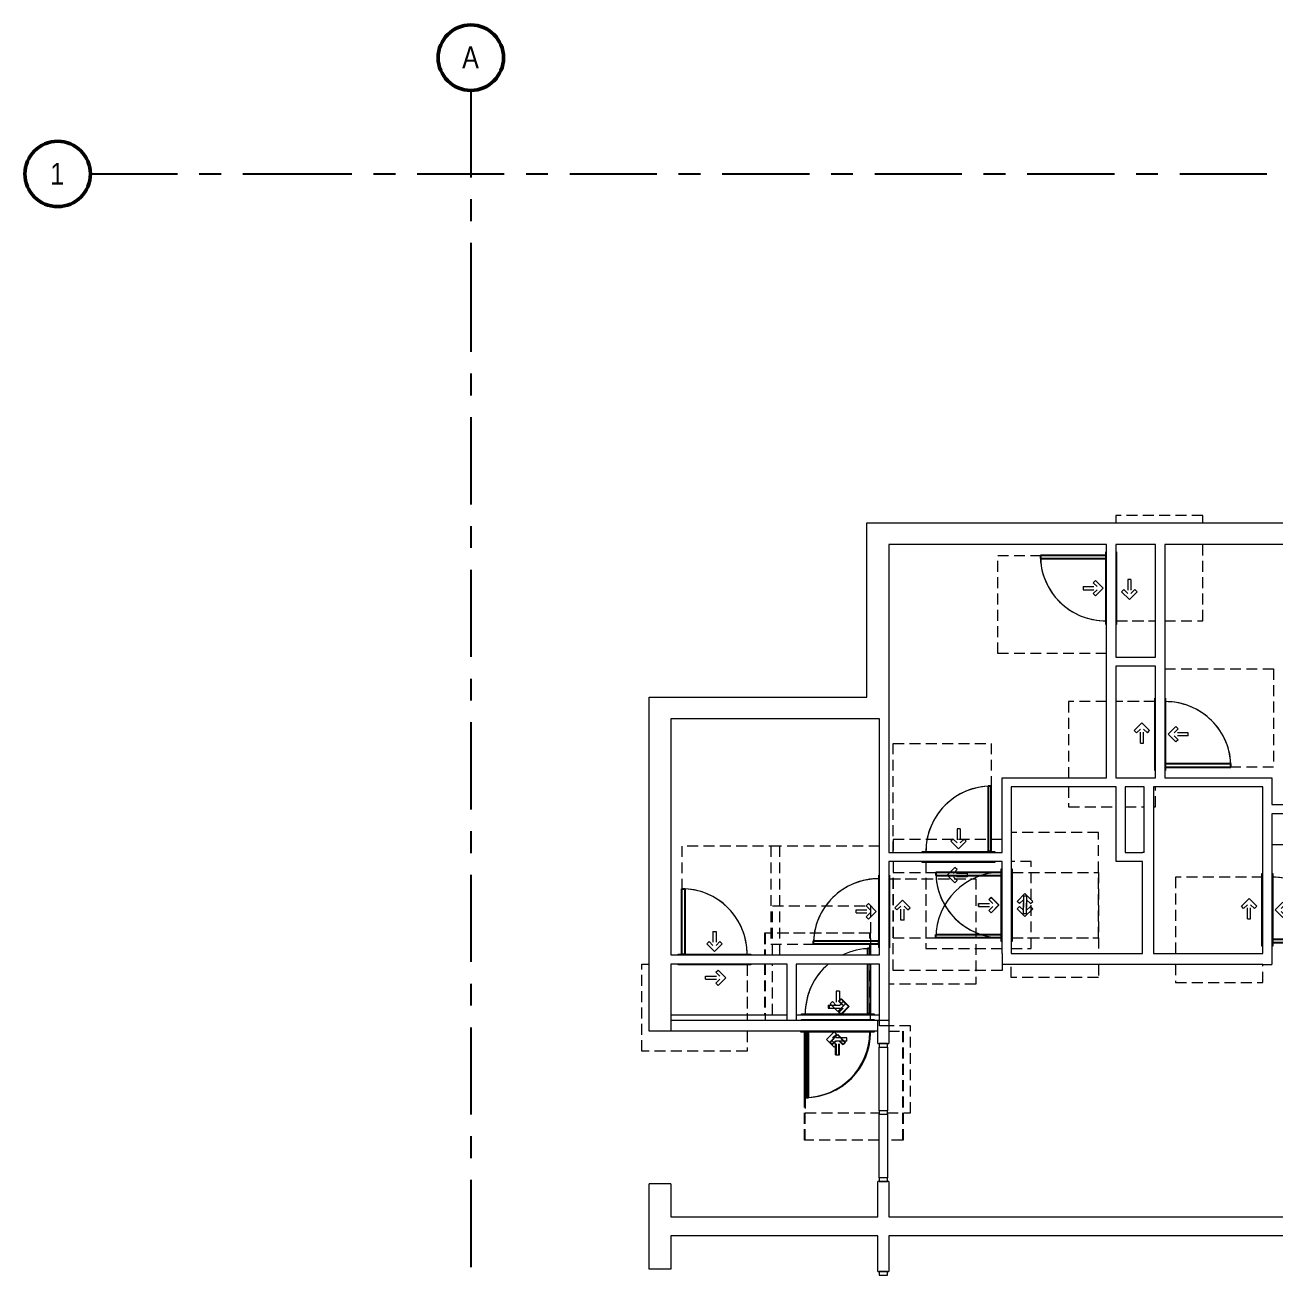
# Model space of a CAD drawing. Header units: inches. Extents: x -1419 to 104, y -84 to 1352.
# Drawn here: x -1419 to -731, y 664 to 1352 of the extents above; entities that cross this region are included whole.
import ezdxf

# ---------------------------------------------------------------- set-up
doc = ezdxf.new("R2010")
doc.units = ezdxf.units.IN
doc.header["$MEASUREMENT"] = 0
doc.linetypes.add('ADA Clearance', pattern=[9, 6, -3])
doc.linetypes.add('Grid Line', pattern=[84, 48, -12, 12, -12])
for name, color, linetype, lineweight in [('A-DOOR', 31, 'Continuous', 15), ('A-DOOR-FRAM', 31, 'Continuous', 9), ('A-GLAZ-CWMG', 51, 'Continuous', 9), ('A-WALL', 113, 'Continuous', 15), ('I-WALL', 2, 'Continuous', 15), ('S-GRID', 1, 'Continuous', 9), ('S-GRID-IDEN', 1, 'Continuous', 50)]:
    doc.layers.add(name, color=color, linetype=linetype, lineweight=lineweight)
doc.styles.add('Arial Narrow', font='ARIALN.TTF', dxfattribs={"height": 12})

# ---------------------------------------------------------------- blocks, each defined once
blk = doc.blocks.new('Door-Single_CE_ - HM Door-2_ HM Frame-V9-ROOF')
at = {"layer": 'A-DOOR', "linetype": 'ADA Clearance', "lineweight": 9}
for p, q in [((-18, 50.5), (40, 50.5)), ((-18, 39.5), (-18, 50.5)), ((40, 50.5), (40, 2.5)), ((-18, 3), (-18, 30.5)), ((-2.02, 14.28), (-6.26, 10.04)), ((-0.78, 13.04), (-2.02, 14.28)), ((-2.02, 5.79), (-6.26, 10.04)), ((-0.78, 13.04), (-2.91, 10.91)), ((4.84, 10.91), (-2.91, 10.91)), ((4.84, 9.16), (-2.91, 9.16)), ((-0.78, 7.03), (-2.91, 9.16)), ((-0.78, 7.03), (-2.02, 5.79)), ((4.84, 10.91), (4.84, 9.16)), ((40, 2.5), (36, 2.5)), ((-36, -2.5), (-36, -62.5)), ((-4.26, -8.62), (-0.02, -4.37)), ((4.22, -8.62), (-0.02, -4.37)), ((18, -62.5), (18, -3)), ((-3.02, -9.85), (-4.26, -8.62)), ((-3.02, -9.85), (-0.89, -7.72)), ((-0.89, -15.47), (-0.89, -7.72)), ((0.86, -15.47), (0.86, -7.72)), ((2.99, -9.85), (0.86, -7.72)), ((2.99, -9.85), (4.22, -8.62)), ((0.86, -15.47), (-0.89, -15.47)), ((-36, -62.5), (18, -62.5))]:
    blk.add_line(p, q, dxfattribs=at)
at = {"layer": 'A-DOOR'}
for p, q in [((16.25, -39), (16.25, -3)), ((18, -3), (18, -39)), ((18, -39), (16.25, -39))]:
    blk.add_line(p, q, dxfattribs=at)
at = {"layer": 'A-DOOR', "lineweight": 25}
for p, q in [((16.25, -39), (16.25, -3)), ((18, -3), (18, -39)), ((18, -39), (16.25, -39))]:
    blk.add_line(p, q, dxfattribs=at)
at = {"layer": 'A-DOOR', "lineweight": 9}
blk.add_arc((18, -3), 36, 180.00117, 270, dxfattribs=at)
blk.add_arc((18, -3), 36, 180.00117, 270, dxfattribs=at)
blk.add_arc((18, -3), 36, 180.00117, 270, dxfattribs=at)
blk.add_arc((18, -3), 36, 180.00117, 270, dxfattribs=at)
blk = doc.blocks.new('Door-Single_CE_ - HM Door-2_ HM Frame-V10-ROOF')
at = {"layer": 'A-DOOR', "linetype": 'ADA Clearance', "lineweight": 9}
for p, q in [((-18, 50.5), (40, 50.5)), ((-18, 3), (-18, 50.5)), ((40, 50.5), (40, 2.5)), ((-2.02, 14.28), (-6.26, 10.04)), ((-0.78, 13.04), (-2.02, 14.28)), ((-2.02, 5.79), (-6.26, 10.04)), ((-0.78, 13.04), (-2.91, 10.91)), ((4.84, 10.91), (-2.91, 10.91)), ((4.84, 9.16), (-2.91, 9.16)), ((-0.78, 7.03), (-2.91, 9.16)), ((-0.78, 7.03), (-2.02, 5.79)), ((4.84, 10.91), (4.84, 9.16)), ((-36, -2.5), (-36, -62.5)), ((-4.26, -8.62), (-0.02, -4.37)), ((4.22, -8.62), (-0.02, -4.37)), ((18, -62.5), (18, -3)), ((-3.02, -9.85), (-4.26, -8.62)), ((-3.02, -9.85), (-0.89, -7.72)), ((-0.89, -15.47), (-0.89, -7.72)), ((0.86, -15.47), (0.86, -7.72)), ((2.99, -9.85), (0.86, -7.72)), ((2.99, -9.85), (4.22, -8.62)), ((0.86, -15.47), (-0.89, -15.47)), ((-36, -62.5), (18, -62.5))]:
    blk.add_line(p, q, dxfattribs=at)
at = {"layer": 'A-DOOR'}
for p, q in [((16.25, -39), (16.25, -3)), ((18, -3), (18, -39)), ((18, -39), (16.25, -39))]:
    blk.add_line(p, q, dxfattribs=at)
at = {"layer": 'A-DOOR', "lineweight": 25}
for p, q in [((16.25, -39), (16.25, -3)), ((18, -3), (18, -39)), ((18, -39), (16.25, -39))]:
    blk.add_line(p, q, dxfattribs=at)
at = {"layer": 'A-DOOR', "lineweight": 9}
blk.add_arc((18, -3), 36, 180.00117, 270, dxfattribs=at)
blk.add_arc((18, -3), 36, 180.00117, 270, dxfattribs=at)
blk.add_arc((18, -3), 36, 180.00117, 270, dxfattribs=at)
blk.add_arc((18, -3), 36, 180.00117, 270, dxfattribs=at)
blk = doc.blocks.new('Door-Single_CE_ - HM Door-2_ HM Frame-V11-ROOF')
at = {"layer": 'A-DOOR', "linetype": 'ADA Clearance', "lineweight": 9}
for p, q in [((-36, 62.5), (18, 62.5)), ((-36, 2.5), (-36, 62.5)), ((18, 62.5), (18, 3)), ((-0.89, 15.47), (-0.89, 7.72)), ((0.86, 15.47), (-0.89, 15.47)), ((0.86, 15.47), (0.86, 7.72)), ((-3.02, 9.85), (-4.26, 8.62)), ((-4.26, 8.62), (-0.02, 4.37)), ((-3.02, 9.85), (-0.89, 7.72)), ((4.22, 8.62), (-0.02, 4.37)), ((2.99, 9.85), (0.86, 7.72)), ((2.99, 9.85), (4.22, 8.62)), ((-18, -3), (-18, -50.5)), ((-2.02, -5.79), (-6.26, -10.04)), ((-0.78, -7.03), (-2.02, -5.79)), ((40, -2.5), (29, -2.5)), ((40, -50.5), (40, -2.5)), ((-2.02, -14.28), (-6.26, -10.04)), ((-0.78, -7.03), (-2.91, -9.16)), ((4.84, -9.16), (-2.91, -9.16)), ((4.84, -10.91), (-2.91, -10.91)), ((-0.78, -13.04), (-2.91, -10.91)), ((-0.78, -13.04), (-2.02, -14.28)), ((4.84, -10.91), (4.84, -9.16)), ((-18, -50.5), (24, -50.5)), ((29, -50.5), (40, -50.5))]:
    blk.add_line(p, q, dxfattribs=at)
at = {"layer": 'A-DOOR'}
for p, q in [((18, 39), (16.25, 39)), ((16.25, 39), (16.25, 3)), ((18, 3), (18, 39))]:
    blk.add_line(p, q, dxfattribs=at)
at = {"layer": 'A-DOOR', "lineweight": 25}
for p, q in [((18, 39), (16.25, 39)), ((16.25, 39), (16.25, 3)), ((18, 3), (18, 39))]:
    blk.add_line(p, q, dxfattribs=at)
at = {"layer": 'A-DOOR', "lineweight": 9}
blk.add_arc((18, 3), 36, 90, 179.99883, dxfattribs=at)
blk.add_arc((18, 3), 36, 90, 179.99883, dxfattribs=at)
blk.add_arc((18, 3), 36, 90, 179.99883, dxfattribs=at)
blk.add_arc((18, 3), 36, 90, 179.99883, dxfattribs=at)
blk = doc.blocks.new('Door-Single_CE_ - HM Door-2_ HM Frame-V12-ROOF')
at = {"layer": 'A-DOOR', "linetype": 'ADA Clearance', "lineweight": 9}
for p, q in [((-18, 50.5), (26.73, 50.5)), ((-18, 3), (-18, 50.5)), ((32.73, 50.5), (40, 50.5)), ((40, 50.5), (40, 2.5)), ((-2.02, 14.28), (-6.26, 10.04)), ((-0.78, 13.04), (-2.02, 14.28)), ((-2.02, 5.79), (-6.26, 10.04)), ((-0.78, 13.04), (-2.91, 10.91)), ((4.84, 10.91), (-2.91, 10.91)), ((4.84, 9.16), (-2.91, 9.16)), ((-0.78, 7.03), (-2.91, 9.16)), ((-0.78, 7.03), (-2.02, 5.79)), ((4.84, 10.91), (4.84, 9.16)), ((40, 2.5), (32.73, 2.5)), ((-36, -2.5), (-36, -62.5)), ((-4.26, -8.62), (-0.02, -4.37)), ((4.22, -8.62), (-0.02, -4.37)), ((18, -62.5), (18, -3)), ((-3.02, -9.85), (-4.26, -8.62)), ((-3.02, -9.85), (-0.89, -7.72)), ((-0.89, -15.47), (-0.89, -7.72)), ((0.86, -15.47), (0.86, -7.72)), ((2.99, -9.85), (0.86, -7.72)), ((2.99, -9.85), (4.22, -8.62)), ((0.86, -15.47), (-0.89, -15.47)), ((-36, -62.5), (-29, -62.5)), ((-24, -62.5), (18, -62.5))]:
    blk.add_line(p, q, dxfattribs=at)
at = {"layer": 'A-DOOR'}
for p, q in [((16.25, -39), (16.25, -3)), ((18, -3), (18, -39)), ((18, -39), (16.25, -39))]:
    blk.add_line(p, q, dxfattribs=at)
at = {"layer": 'A-DOOR', "lineweight": 25}
for p, q in [((16.25, -39), (16.25, -3)), ((18, -3), (18, -39)), ((18, -39), (16.25, -39))]:
    blk.add_line(p, q, dxfattribs=at)
at = {"layer": 'A-DOOR', "lineweight": 9}
blk.add_arc((18, -3), 36, 180.00117, 270, dxfattribs=at)
blk.add_arc((18, -3), 36, 180.00117, 270, dxfattribs=at)
blk.add_arc((18, -3), 36, 180.00117, 270, dxfattribs=at)
blk.add_arc((18, -3), 36, 180.00117, 270, dxfattribs=at)
blk = doc.blocks.new('Door-Single_CE_ - HM Door-2_ HM Frame-V13-ROOF')
at = {"layer": 'A-DOOR', "linetype": 'ADA Clearance', "lineweight": 9}
for p, q in [((-36, 62.5), (18, 62.5)), ((-36, 2.5), (-36, 62.5)), ((18, 62.5), (18, 3)), ((-0.89, 15.47), (-0.89, 7.72)), ((0.86, 15.47), (-0.89, 15.47)), ((0.86, 15.47), (0.86, 7.72)), ((-3.02, 9.85), (-4.26, 8.62)), ((-4.26, 8.62), (-0.02, 4.37)), ((-3.02, 9.85), (-0.89, 7.72)), ((4.22, 8.62), (-0.02, 4.37)), ((2.99, 9.85), (0.86, 7.72)), ((2.99, 9.85), (4.22, 8.62)), ((-18, -3), (-18, -24.5)), ((-2.02, -5.79), (-6.26, -10.04)), ((-0.78, -7.03), (-2.02, -5.79)), ((40, -2.5), (36, -2.5)), ((40, -50.5), (40, -2.5)), ((-2.02, -14.28), (-6.26, -10.04)), ((-0.78, -7.03), (-2.91, -9.16)), ((4.84, -9.16), (-2.91, -9.16)), ((4.84, -10.91), (-2.91, -10.91)), ((-0.78, -13.04), (-2.91, -10.91)), ((-0.78, -13.04), (-2.02, -14.28)), ((4.84, -10.91), (4.84, -9.16)), ((-18, -29.5), (-18, -50.5)), ((-18, -50.5), (24, -50.5)), ((36, -50.5), (40, -50.5))]:
    blk.add_line(p, q, dxfattribs=at)
at = {"layer": 'A-DOOR'}
for p, q in [((18, 39), (16.25, 39)), ((16.25, 39), (16.25, 3)), ((18, 3), (18, 39))]:
    blk.add_line(p, q, dxfattribs=at)
at = {"layer": 'A-DOOR', "lineweight": 25}
for p, q in [((18, 39), (16.25, 39)), ((16.25, 39), (16.25, 3)), ((18, 3), (18, 39))]:
    blk.add_line(p, q, dxfattribs=at)
at = {"layer": 'A-DOOR', "lineweight": 9}
blk.add_arc((18, 3), 36, 90, 179.99883, dxfattribs=at)
blk.add_arc((18, 3), 36, 90, 179.99883, dxfattribs=at)
blk.add_arc((18, 3), 36, 90, 179.99883, dxfattribs=at)
blk.add_arc((18, 3), 36, 90, 179.99883, dxfattribs=at)
blk = doc.blocks.new('Door-Single_CE_ - HM Door-2_ HM Frame-V14-ROOF')
at = {"layer": 'A-DOOR', "linetype": 'ADA Clearance', "lineweight": 9}
for p, q in [((-36, 62.5), (18, 62.5)), ((-36, 2.5), (-36, 62.5)), ((18, 62.5), (18, 3)), ((-0.89, 15.47), (-0.89, 7.72)), ((0.86, 15.47), (-0.89, 15.47)), ((0.86, 15.47), (0.86, 7.72)), ((-3.02, 9.85), (-4.26, 8.62)), ((-4.26, 8.62), (-0.02, 4.37)), ((-3.02, 9.85), (-0.89, 7.72)), ((4.22, 8.62), (-0.02, 4.37)), ((2.99, 9.85), (0.86, 7.72)), ((2.99, 9.85), (4.22, 8.62)), ((-18, -3), (-18, -24.5)), ((-2.02, -5.79), (-6.26, -10.04)), ((-0.78, -7.03), (-2.02, -5.79)), ((40, -2.5), (29, -2.5)), ((40, -3.75), (40, -2.5)), ((-2.02, -14.28), (-6.26, -10.04)), ((-0.78, -7.03), (-2.91, -9.16)), ((4.84, -9.16), (-2.91, -9.16)), ((4.84, -10.91), (-2.91, -10.91)), ((-0.78, -13.04), (-2.91, -10.91)), ((-0.78, -13.04), (-2.02, -14.28)), ((4.84, -10.91), (4.84, -9.16)), ((40, -19.25), (40, -8.75)), ((40, -50.5), (40, -24.25)), ((-18, -29.5), (-18, -50.5)), ((-18, -50.5), (24, -50.5)), ((29, -50.5), (40, -50.5))]:
    blk.add_line(p, q, dxfattribs=at)
at = {"layer": 'A-DOOR'}
for p, q in [((18, 39), (16.25, 39)), ((16.25, 39), (16.25, 3)), ((18, 3), (18, 39))]:
    blk.add_line(p, q, dxfattribs=at)
at = {"layer": 'A-DOOR', "lineweight": 25}
for p, q in [((18, 39), (16.25, 39)), ((16.25, 39), (16.25, 3)), ((18, 3), (18, 39))]:
    blk.add_line(p, q, dxfattribs=at)
at = {"layer": 'A-DOOR', "lineweight": 9}
blk.add_arc((18, 3), 36, 90, 179.99883, dxfattribs=at)
blk.add_arc((18, 3), 36, 90, 179.99883, dxfattribs=at)
blk.add_arc((18, 3), 36, 90, 179.99883, dxfattribs=at)
blk.add_arc((18, 3), 36, 90, 179.99883, dxfattribs=at)
blk = doc.blocks.new('Door-Single_CE_ - HM Door-2_ HM Frame-V19-ROOF')
at = {"layer": 'A-DOOR', "linetype": 'ADA Clearance', "lineweight": 9}
for p, q in [((-36, 62.5), (18, 62.5)), ((-36, 2.5), (-36, 62.5)), ((18, 62.5), (18, 3)), ((-0.89, 15.47), (-0.89, 7.72)), ((0.86, 15.47), (-0.89, 15.47)), ((0.86, 15.47), (0.86, 7.72)), ((-3.02, 9.85), (-4.26, 8.62)), ((-4.26, 8.62), (-0.02, 4.37)), ((-3.02, 9.85), (-0.89, 7.72)), ((4.22, 8.62), (-0.02, 4.37)), ((2.99, 9.85), (0.86, 7.72)), ((2.99, 9.85), (4.22, 8.62)), ((-32.73, 2.5), (-36, 2.5)), ((-18, -3), (-18, -50.5)), ((-2.02, -5.79), (-6.26, -10.04)), ((-0.78, -7.03), (-2.02, -5.79)), ((40, -50.5), (40, -2.5)), ((-2.02, -14.28), (-6.26, -10.04)), ((-0.78, -7.03), (-2.91, -9.16)), ((4.84, -9.16), (-2.91, -9.16)), ((4.84, -10.91), (-2.91, -10.91)), ((-0.78, -13.04), (-2.91, -10.91)), ((-0.78, -13.04), (-2.02, -14.28)), ((4.84, -10.91), (4.84, -9.16)), ((-18, -50.5), (40, -50.5))]:
    blk.add_line(p, q, dxfattribs=at)
at = {"layer": 'A-DOOR'}
for p, q in [((18, 39), (16.25, 39)), ((16.25, 39), (16.25, 3)), ((18, 3), (18, 39))]:
    blk.add_line(p, q, dxfattribs=at)
at = {"layer": 'A-DOOR', "lineweight": 25}
for p, q in [((18, 39), (16.25, 39)), ((16.25, 39), (16.25, 3)), ((18, 3), (18, 39))]:
    blk.add_line(p, q, dxfattribs=at)
at = {"layer": 'A-DOOR', "lineweight": 9}
blk.add_arc((18, 3), 36, 90, 179.99883, dxfattribs=at)
blk.add_arc((18, 3), 36, 90, 179.99883, dxfattribs=at)
blk.add_arc((18, 3), 36, 90, 179.99883, dxfattribs=at)
blk.add_arc((18, 3), 36, 90, 179.99883, dxfattribs=at)
blk = doc.blocks.new('Rectangular Mullion - 4 1_2_ x 2_ Rectangular_CE_-5153519-ROOF')
at = {"layer": 'A-GLAZ-CWMG'}
for p, q in [((0, 2.25), (-2, 2.25)), ((-2, 2.25), (-2, -2.25)), ((0, -2.25), (0, 2.25)), ((-2, -2.25), (0, -2.25))]:
    blk.add_line(p, q, dxfattribs=at)
blk = doc.blocks.new('Door-Single_CE_ - HM Door-2_ HM Frame-V48-ROOF')
at = {"layer": 'A-DOOR', "linetype": 'ADA Clearance', "lineweight": 9}
for p, q in [((-18, 50.5), (40, 50.5)), ((-18, 39.5), (-18, 50.5)), ((40, 50.5), (40, 2.5)), ((-18, 2.5), (-18, 33.5)), ((-2.02, 14.28), (-6.26, 10.04)), ((-0.78, 13.04), (-2.02, 14.28)), ((-2.02, 5.79), (-6.26, 10.04)), ((-0.78, 13.04), (-2.91, 10.91)), ((4.84, 10.91), (-2.91, 10.91)), ((4.84, 9.16), (-2.91, 9.16)), ((-0.78, 7.03), (-2.91, 9.16)), ((-0.78, 7.03), (-2.02, 5.79)), ((4.84, 10.91), (4.84, 9.16)), ((40, 2.5), (36, 2.5)), ((-36, -2.5), (-36, -62.5)), ((-4.26, -8.62), (-0.02, -4.37)), ((4.22, -8.62), (-0.02, -4.37)), ((18, -62.5), (18, -2.5)), ((-3.02, -9.85), (-4.26, -8.62)), ((-3.02, -9.85), (-0.89, -7.72)), ((-0.89, -15.47), (-0.89, -7.72)), ((0.86, -15.47), (0.86, -7.72)), ((2.99, -9.85), (0.86, -7.72)), ((2.99, -9.85), (4.22, -8.62)), ((0.86, -15.47), (-0.89, -15.47)), ((-36, -62.5), (18, -62.5))]:
    blk.add_line(p, q, dxfattribs=at)
at = {"layer": 'A-DOOR'}
for p, q in [((16.25, -39), (16.25, -3)), ((16.25, -3), (18, -3)), ((18, -3), (18, -39)), ((18, -39), (16.25, -39))]:
    blk.add_line(p, q, dxfattribs=at)
at = {"layer": 'A-DOOR', "lineweight": 25}
for p, q in [((16.25, -39), (16.25, -3)), ((18, -3), (16.25, -3)), ((18, -3), (18, -39)), ((18, -39), (16.25, -39))]:
    blk.add_line(p, q, dxfattribs=at)
at = {"layer": 'A-DOOR', "lineweight": 9}
for start in [179.5, 179.5, 179.5, 180.00117]:
    blk.add_arc((18, -3), 36, start, 270, dxfattribs=at)
at = {"layer": 'A-DOOR-FRAM'}
for p, q in [((-20, 3), (20, 3)), ((-20, 2.5), (-20, 3)), ((20, 3), (20, 2.5)), ((-20, -3), (-20, -2.5)), ((20, -3), (-20, -3)), ((20, -2.5), (20, -3))]:
    blk.add_line(p, q, dxfattribs=at)
blk = doc.blocks.new('Door-Single_CE_ - HM Door-2_ HM Frame-V49-ROOF')
at = {"layer": 'A-DOOR', "linetype": 'ADA Clearance', "lineweight": 9}
for p, q in [((-18, 50.5), (40, 50.5)), ((-18, 2.5), (-18, 50.5)), ((40, 50.5), (40, 2.5)), ((-2.02, 14.28), (-6.26, 10.04)), ((-0.78, 13.04), (-2.02, 14.28)), ((-2.02, 5.79), (-6.26, 10.04)), ((-0.78, 13.04), (-2.91, 10.91)), ((4.84, 10.91), (-2.91, 10.91)), ((4.84, 9.16), (-2.91, 9.16)), ((-0.78, 7.03), (-2.91, 9.16)), ((-0.78, 7.03), (-2.02, 5.79)), ((4.84, 10.91), (4.84, 9.16)), ((-36, -2.5), (-36, -62.5)), ((-4.26, -8.62), (-0.02, -4.37)), ((4.22, -8.62), (-0.02, -4.37)), ((18, -62.5), (18, -2.5)), ((-3.02, -9.85), (-4.26, -8.62)), ((-3.02, -9.85), (-0.89, -7.72)), ((-0.89, -15.47), (-0.89, -7.72)), ((0.86, -15.47), (0.86, -7.72)), ((2.99, -9.85), (0.86, -7.72)), ((2.99, -9.85), (4.22, -8.62)), ((0.86, -15.47), (-0.89, -15.47)), ((-36, -62.5), (18, -62.5))]:
    blk.add_line(p, q, dxfattribs=at)
at = {"layer": 'A-DOOR'}
for p, q in [((16.25, -39), (16.25, -3)), ((16.25, -3), (18, -3)), ((18, -3), (18, -39)), ((18, -39), (16.25, -39))]:
    blk.add_line(p, q, dxfattribs=at)
at = {"layer": 'A-DOOR', "lineweight": 25}
for p, q in [((16.25, -39), (16.25, -3)), ((18, -3), (16.25, -3)), ((18, -3), (18, -39)), ((18, -39), (16.25, -39))]:
    blk.add_line(p, q, dxfattribs=at)
at = {"layer": 'A-DOOR', "lineweight": 9}
for start in [179.5, 179.5, 179.5, 180.00117]:
    blk.add_arc((18, -3), 36, start, 270, dxfattribs=at)
at = {"layer": 'A-DOOR-FRAM'}
for p, q in [((-20, 3), (20, 3)), ((-20, 2.5), (-20, 3)), ((20, 3), (20, 2.5)), ((-20, -3), (-20, -2.5)), ((20, -3), (-20, -3)), ((20, -2.5), (20, -3))]:
    blk.add_line(p, q, dxfattribs=at)
blk = doc.blocks.new('Door-Single_CE_ - HM Door-2_ HM Frame-V50-ROOF')
at = {"layer": 'A-DOOR', "linetype": 'ADA Clearance', "lineweight": 9}
for p, q in [((-36, 62.5), (18, 62.5)), ((-36, 2.5), (-36, 62.5)), ((18, 62.5), (18, 2.5)), ((-0.89, 15.47), (-0.89, 7.72)), ((0.86, 15.47), (-0.89, 15.47)), ((0.86, 15.47), (0.86, 7.72)), ((-3.02, 9.85), (-4.26, 8.62)), ((-4.26, 8.62), (-0.02, 4.37)), ((-3.02, 9.85), (-0.89, 7.72)), ((4.22, 8.62), (-0.02, 4.37)), ((2.99, 9.85), (0.86, 7.72)), ((2.99, 9.85), (4.22, 8.62)), ((-18, -2.5), (-18, -50.5)), ((-2.02, -5.79), (-6.26, -10.04)), ((-0.78, -7.03), (-2.02, -5.79)), ((40, -2.5), (29, -2.5)), ((40, -50.5), (40, -2.5)), ((-2.02, -14.28), (-6.26, -10.04)), ((-0.78, -7.03), (-2.91, -9.16)), ((4.84, -9.16), (-2.91, -9.16)), ((4.84, -10.91), (-2.91, -10.91)), ((-0.78, -13.04), (-2.91, -10.91)), ((-0.78, -13.04), (-2.02, -14.28)), ((4.84, -10.91), (4.84, -9.16)), ((-18, -50.5), (24, -50.5)), ((29, -50.5), (40, -50.5))]:
    blk.add_line(p, q, dxfattribs=at)
at = {"layer": 'A-DOOR'}
for p, q in [((18, 39), (16.25, 39)), ((16.25, 39), (16.25, 3)), ((18, 3), (18, 39)), ((16.25, 3), (18, 3))]:
    blk.add_line(p, q, dxfattribs=at)
at = {"layer": 'A-DOOR', "lineweight": 25}
for p, q in [((18, 39), (16.25, 39)), ((16.25, 39), (16.25, 3)), ((18, 3), (18, 39)), ((18, 3), (16.25, 3))]:
    blk.add_line(p, q, dxfattribs=at)
at = {"layer": 'A-DOOR', "lineweight": 9}
for end in [179.99883, 180.5, 180.5, 180.5]:
    blk.add_arc((18, 3), 36, 90, end, dxfattribs=at)
at = {"layer": 'A-DOOR-FRAM'}
for p, q in [((-20, 3), (20, 3)), ((-20, 2.5), (-20, 3)), ((20, 3), (20, 2.5)), ((-20, -3), (-20, -2.5)), ((20, -3), (-20, -3)), ((20, -2.5), (20, -3))]:
    blk.add_line(p, q, dxfattribs=at)
blk = doc.blocks.new('Door-Single_CE_ - HM Door-2_ HM Frame-V51-ROOF')
at = {"layer": 'A-DOOR', "linetype": 'ADA Clearance', "lineweight": 9}
for p, q in [((-36, 62.5), (18, 62.5)), ((-36, 2.5), (-36, 62.5)), ((18, 62.5), (18, 2.5)), ((-0.89, 15.47), (-0.89, 7.72)), ((0.86, 15.47), (-0.89, 15.47)), ((0.86, 15.47), (0.86, 7.72)), ((-3.02, 9.85), (-4.26, 8.62)), ((-4.26, 8.62), (-0.02, 4.37)), ((-3.02, 9.85), (-0.89, 7.72)), ((4.22, 8.62), (-0.02, 4.37)), ((2.99, 9.85), (0.86, 7.72)), ((2.99, 9.85), (4.22, 8.62)), ((-32.73, 2.5), (-36, 2.5)), ((-18, -2.5), (-18, -50.5)), ((-2.02, -5.79), (-6.26, -10.04)), ((-0.78, -7.03), (-2.02, -5.79)), ((40, -50.5), (40, -2.5)), ((-2.02, -14.28), (-6.26, -10.04)), ((-0.78, -7.03), (-2.91, -9.16)), ((4.84, -9.16), (-2.91, -9.16)), ((4.84, -10.91), (-2.91, -10.91)), ((-0.78, -13.04), (-2.91, -10.91)), ((-0.78, -13.04), (-2.02, -14.28)), ((4.84, -10.91), (4.84, -9.16)), ((-18, -50.5), (40, -50.5))]:
    blk.add_line(p, q, dxfattribs=at)
at = {"layer": 'A-DOOR'}
for p, q in [((18, 39), (16.25, 39)), ((16.25, 39), (16.25, 3)), ((18, 3), (18, 39)), ((16.25, 3), (18, 3))]:
    blk.add_line(p, q, dxfattribs=at)
at = {"layer": 'A-DOOR', "lineweight": 25}
for p, q in [((18, 39), (16.25, 39)), ((16.25, 39), (16.25, 3)), ((18, 3), (18, 39)), ((18, 3), (16.25, 3))]:
    blk.add_line(p, q, dxfattribs=at)
at = {"layer": 'A-DOOR', "lineweight": 9}
for end in [179.99883, 180.5, 180.5, 180.5]:
    blk.add_arc((18, 3), 36, 90, end, dxfattribs=at)
at = {"layer": 'A-DOOR-FRAM'}
for p, q in [((-20, 3), (20, 3)), ((-20, 2.5), (-20, 3)), ((20, 3), (20, 2.5)), ((-20, -3), (-20, -2.5)), ((20, -3), (-20, -3)), ((20, -2.5), (20, -3))]:
    blk.add_line(p, q, dxfattribs=at)
blk = doc.blocks.new('Door-Single_CE_ - HM Door-2_ HM Frame-V52-ROOF')
at = {"layer": 'A-DOOR', "linetype": 'ADA Clearance', "lineweight": 9}
for p, q in [((-36, 62.5), (18, 62.5)), ((-36, 2.5), (-36, 62.5)), ((18, 62.5), (18, 2.5)), ((-0.89, 15.47), (-0.89, 7.72)), ((0.86, 15.47), (-0.89, 15.47)), ((0.86, 15.47), (0.86, 7.72)), ((-3.02, 9.85), (-4.26, 8.62)), ((-4.26, 8.62), (-0.02, 4.37)), ((-3.02, 9.85), (-0.89, 7.72)), ((4.22, 8.62), (-0.02, 4.37)), ((2.99, 9.85), (0.86, 7.72)), ((2.99, 9.85), (4.22, 8.62)), ((-18, -2.5), (-18, -24.5)), ((-2.02, -5.79), (-6.26, -10.04)), ((-0.78, -7.03), (-2.02, -5.79)), ((40, -2.5), (36, -2.5)), ((40, -50.5), (40, -2.5)), ((-2.02, -14.28), (-6.26, -10.04)), ((-0.78, -7.03), (-2.91, -9.16)), ((4.84, -9.16), (-2.91, -9.16)), ((4.84, -10.91), (-2.91, -10.91)), ((-0.78, -13.04), (-2.91, -10.91)), ((-0.78, -13.04), (-2.02, -14.28)), ((4.84, -10.91), (4.84, -9.16)), ((-18, -29.5), (-18, -50.5)), ((-18, -50.5), (24, -50.5)), ((36, -50.5), (40, -50.5))]:
    blk.add_line(p, q, dxfattribs=at)
at = {"layer": 'A-DOOR'}
for p, q in [((18, 39), (16.25, 39)), ((16.25, 39), (16.25, 3)), ((18, 3), (18, 39)), ((16.25, 3), (18, 3))]:
    blk.add_line(p, q, dxfattribs=at)
at = {"layer": 'A-DOOR', "lineweight": 25}
for p, q in [((18, 39), (16.25, 39)), ((16.25, 39), (16.25, 3)), ((18, 3), (18, 39)), ((18, 3), (16.25, 3))]:
    blk.add_line(p, q, dxfattribs=at)
at = {"layer": 'A-DOOR', "lineweight": 9}
for end in [179.99883, 180.5, 180.5, 180.5]:
    blk.add_arc((18, 3), 36, 90, end, dxfattribs=at)
at = {"layer": 'A-DOOR-FRAM'}
for p, q in [((-20, 3), (20, 3)), ((-20, 2.5), (-20, 3)), ((20, 3), (20, 2.5)), ((-20, -3), (-20, -2.5)), ((20, -3), (-20, -3)), ((20, -2.5), (20, -3))]:
    blk.add_line(p, q, dxfattribs=at)
blk = doc.blocks.new('Door-Single_CE_ - HM Door-2_ HM Frame-V53-ROOF')
at = {"layer": 'A-DOOR', "linetype": 'ADA Clearance', "lineweight": 9}
for p, q in [((-36, 62.5), (18, 62.5)), ((-36, 2.5), (-36, 62.5)), ((18, 62.5), (18, 2.5)), ((-0.89, 15.47), (-0.89, 7.72)), ((0.86, 15.47), (-0.89, 15.47)), ((0.86, 15.47), (0.86, 7.72)), ((-3.02, 9.85), (-4.26, 8.62)), ((-4.26, 8.62), (-0.02, 4.37)), ((-3.02, 9.85), (-0.89, 7.72)), ((4.22, 8.62), (-0.02, 4.37)), ((2.99, 9.85), (0.86, 7.72)), ((2.99, 9.85), (4.22, 8.62)), ((-18, -2.5), (-18, -24.5)), ((-2.02, -5.79), (-6.26, -10.04)), ((-0.78, -7.03), (-2.02, -5.79)), ((40, -2.5), (29, -2.5)), ((40, -3.75), (40, -2.5)), ((-2.02, -14.28), (-6.26, -10.04)), ((-0.78, -7.03), (-2.91, -9.16)), ((4.84, -9.16), (-2.91, -9.16)), ((4.84, -10.91), (-2.91, -10.91)), ((-0.78, -13.04), (-2.91, -10.91)), ((-0.78, -13.04), (-2.02, -14.28)), ((4.84, -10.91), (4.84, -9.16)), ((40, -19.25), (40, -8.75)), ((40, -50.5), (40, -24.25)), ((-18, -29.5), (-18, -50.5)), ((-18, -50.5), (24, -50.5)), ((29, -50.5), (40, -50.5))]:
    blk.add_line(p, q, dxfattribs=at)
at = {"layer": 'A-DOOR'}
for p, q in [((18, 39), (16.25, 39)), ((16.25, 39), (16.25, 3)), ((18, 3), (18, 39)), ((16.25, 3), (18, 3))]:
    blk.add_line(p, q, dxfattribs=at)
at = {"layer": 'A-DOOR', "lineweight": 25}
for p, q in [((18, 39), (16.25, 39)), ((16.25, 39), (16.25, 3)), ((18, 3), (18, 39)), ((18, 3), (16.25, 3))]:
    blk.add_line(p, q, dxfattribs=at)
at = {"layer": 'A-DOOR', "lineweight": 9}
for end in [179.99883, 180.5, 180.5, 180.5]:
    blk.add_arc((18, 3), 36, 90, end, dxfattribs=at)
at = {"layer": 'A-DOOR-FRAM'}
for p, q in [((-20, 3), (20, 3)), ((-20, 2.5), (-20, 3)), ((20, 3), (20, 2.5)), ((-20, -3), (-20, -2.5)), ((20, -3), (-20, -3)), ((20, -2.5), (20, -3))]:
    blk.add_line(p, q, dxfattribs=at)
blk = doc.blocks.new('Rectangular Mullion - 4 1_2_ x 2_ Rectangular_CE_-5153520-ROOF')
at = {"layer": 'A-GLAZ-CWMG'}
for p, q in [((-948.96, 789.15), (-944.46, 789.15)), ((-948.96, 754.15), (-948.96, 789.15)), ((-944.46, 789.15), (-944.46, 754.15)), ((-944.46, 754.15), (-948.96, 754.15))]:
    blk.add_line(p, q, dxfattribs=at)
blk = doc.blocks.new('Rectangular Mullion - 4 1_2_ x 2_ Rectangular_CE_-5153524-ROOF')
at = {"layer": 'A-GLAZ-CWMG'}
for p, q in [((-2, -2.25), (-2, 2.25)), ((-2, 2.25), (0, 2.25)), ((0, 2.25), (0, -2.25)), ((0, -2.25), (-2, -2.25))]:
    blk.add_line(p, q, dxfattribs=at)
blk = doc.blocks.new('Rectangular Mullion - 4 1_2_ x 2_ Rectangular_CE_-5153525-ROOF')
at = {"layer": 'A-GLAZ-CWMG'}
for p, q in [((0, 2.25), (-2, 2.25)), ((-2, 2.25), (-2, -2.25)), ((0, -2.25), (0, 2.25)), ((-2, -2.25), (0, -2.25))]:
    blk.add_line(p, q, dxfattribs=at)
blk = doc.blocks.new('Rectangular Mullion - 4 1_2_ x 2_ Rectangular_CE_-5153522-ROOF')
at = {"layer": 'A-GLAZ-CWMG'}
for p, q in [((-1, -2.25), (-1, 2.25)), ((-1, 2.25), (1, 2.25)), ((1, 2.25), (1, -2.25)), ((1, -2.25), (-1, -2.25))]:
    blk.add_line(p, q, dxfattribs=at)
blk = doc.blocks.new('Door-Single_CE_ - HM Door-2_ HM Frame-V69-ROOF')
at = {"layer": 'A-DOOR', "linetype": 'ADA Clearance', "lineweight": 9}
for p, q in [((-36, 62.5), (18, 62.5)), ((-36, 2.5), (-36, 62.5)), ((18, 62.5), (18, 2.5)), ((-0.89, 15.47), (-0.89, 7.72)), ((0.86, 15.47), (-0.89, 15.47)), ((0.86, 15.47), (0.86, 7.72)), ((-3.02, 9.85), (-4.26, 8.62)), ((-4.26, 8.62), (-0.02, 4.37)), ((-3.02, 9.85), (-0.89, 7.72)), ((4.22, 8.62), (-0.02, 4.37)), ((2.99, 9.85), (0.86, 7.72)), ((2.99, 9.85), (4.22, 8.62)), ((-18, -2.5), (-18, -50.5)), ((-2.02, -5.79), (-6.26, -10.04)), ((-0.78, -7.03), (-2.02, -5.79)), ((40, -2.5), (30, -2.5)), ((40, -50.5), (40, -2.5)), ((-2.02, -14.28), (-6.26, -10.04)), ((-0.78, -7.03), (-2.91, -9.16)), ((4.84, -9.16), (-2.91, -9.16)), ((4.84, -10.91), (-2.91, -10.91)), ((-0.78, -13.04), (-2.91, -10.91)), ((-0.78, -13.04), (-2.02, -14.28)), ((4.84, -10.91), (4.84, -9.16)), ((-18, -50.5), (24, -50.5)), ((30, -50.5), (40, -50.5))]:
    blk.add_line(p, q, dxfattribs=at)
at = {"layer": 'A-DOOR'}
for p, q in [((18, 39), (16.25, 39)), ((16.25, 39), (16.25, 3)), ((18, 3), (18, 39)), ((16.25, 3), (18, 3))]:
    blk.add_line(p, q, dxfattribs=at)
at = {"layer": 'A-DOOR', "lineweight": 25}
for p, q in [((18, 39), (16.25, 39)), ((16.25, 39), (16.25, 3)), ((18, 3), (18, 39)), ((18, 3), (16.25, 3))]:
    blk.add_line(p, q, dxfattribs=at)
at = {"layer": 'A-DOOR', "lineweight": 9}
for end in [179.99883, 180.5, 180.5, 180.5]:
    blk.add_arc((18, 3), 36, 90, end, dxfattribs=at)
at = {"layer": 'A-DOOR-FRAM'}
for p, q in [((-20, 3), (20, 3)), ((-20, 2.5), (-20, 3)), ((20, 3), (20, 2.5)), ((-20, -3), (-20, -2.5)), ((20, -3), (-20, -3)), ((20, -2.5), (20, -3))]:
    blk.add_line(p, q, dxfattribs=at)
blk = doc.blocks.new('Door-Single_CE_ - HM Door-2_ HM Frame-V70-ROOF')
at = {"layer": 'A-DOOR', "linetype": 'ADA Clearance', "lineweight": 9}
for p, q in [((-36, 63), (-27.7, 63)), ((-36, 3), (-36, 63)), ((-23.2, 63), (18, 63)), ((18, 63), (18, 3.5)), ((-0.89, 15.97), (-0.89, 8.22)), ((0.86, 15.97), (-0.89, 15.97)), ((0.86, 15.97), (0.86, 8.22)), ((-3.02, 10.35), (-4.26, 9.12)), ((-4.26, 9.12), (-0.02, 4.87)), ((-3.02, 10.35), (-0.89, 8.22)), ((4.22, 9.12), (-0.02, 4.87)), ((2.99, 10.35), (0.86, 8.22)), ((2.99, 10.35), (4.22, 9.12)), ((-28.45, 3), (-36, 3)), ((-18, -6.5), (-18, -34)), ((-2.22, -6.5), (-6.26, -10.54)), ((-0.78, -7.53), (-1.81, -6.5)), ((40, -34), (40, -6)), ((-2.02, -14.78), (-6.26, -10.54)), ((-0.78, -7.53), (-2.91, -9.66)), ((4.84, -9.66), (-2.91, -9.66)), ((4.84, -11.41), (-2.91, -11.41)), ((-0.78, -13.54), (-2.91, -11.41)), ((-0.78, -13.54), (-2.02, -14.78)), ((4.84, -11.41), (4.84, -9.66)), ((-18, -39), (-18, -51)), ((40, -51), (40, -39)), ((-18, -51), (40, -51))]:
    blk.add_line(p, q, dxfattribs=at)
at = {"layer": 'A-DOOR'}
for p, q in [((18, 39.5), (16.25, 39.5)), ((16.25, 39.5), (16.25, 3.5)), ((18, 3.5), (18, 39.5))]:
    blk.add_line(p, q, dxfattribs=at)
at = {"layer": 'A-DOOR', "lineweight": 25}
for p, q in [((18, 39.5), (16.25, 39.5)), ((16.25, 39.5), (16.25, 3.5)), ((18, 3.5), (18, 39.5))]:
    blk.add_line(p, q, dxfattribs=at)
at = {"layer": 'A-DOOR', "lineweight": 9}
blk.add_arc((18, 3.5), 36, 90, 179.99883, dxfattribs=at)
blk.add_arc((18, 3.5), 36, 90, 179.99883, dxfattribs=at)
blk.add_arc((18, 3.5), 36, 90, 179.99883, dxfattribs=at)
blk.add_arc((18, 3.5), 36, 90, 179.99883, dxfattribs=at)
at = {"layer": 'A-DOOR-FRAM'}
for p, q in [((19.55, 3.5), (20, 3.5)), ((20, 3.5), (20, 3))]:
    blk.add_line(p, q, dxfattribs=at)
blk = doc.blocks.new('Door-Single_CE_ - HM Door-2_ HM Frame-V73-ROOF')
at = {"layer": 'A-DOOR', "linetype": 'ADA Clearance', "lineweight": 9}
for p, q in [((-36, 63), (18, 63)), ((-36, 36), (-36, 63)), ((18, 63), (18, 36)), ((-36, 3), (-36, 31)), ((18, 31), (18, 3)), ((-0.89, 15.97), (-0.89, 8.22)), ((0.86, 15.97), (-0.89, 15.97)), ((0.86, 15.97), (0.86, 8.22)), ((-3.02, 10.35), (-4.26, 9.12)), ((-4.26, 9.12), (-0.02, 4.87)), ((-3.02, 10.35), (-0.89, 8.22)), ((4.22, 9.12), (-0.02, 4.87)), ((2.99, 10.35), (0.86, 8.22)), ((2.99, 10.35), (4.22, 9.12)), ((-18, -6.5), (-18, -51)), ((-2.22, -6.5), (-6.26, -10.54)), ((-0.78, -7.53), (-1.81, -6.5)), ((40, -3), (28, -3)), ((40, -51), (40, -3)), ((-2.02, -14.78), (-6.26, -10.54)), ((-0.78, -7.53), (-2.91, -9.66)), ((4.84, -9.66), (-2.91, -9.66)), ((4.84, -11.41), (-2.91, -11.41)), ((-0.78, -13.54), (-2.91, -11.41)), ((-0.78, -13.54), (-2.02, -14.78)), ((4.84, -11.41), (4.84, -9.66)), ((-18, -51), (22.75, -51)), ((27.25, -51), (40, -51))]:
    blk.add_line(p, q, dxfattribs=at)
at = {"layer": 'A-DOOR'}
for p, q in [((18, 39.5), (16.25, 39.5)), ((16.25, 39.5), (16.25, 36)), ((18, 36), (18, 39.5)), ((16.25, 31), (16.25, 3.5)), ((18, 3.5), (18, 31)), ((16.25, 3.5), (18, 3.5))]:
    blk.add_line(p, q, dxfattribs=at)
at = {"layer": 'A-DOOR', "lineweight": 25}
for p, q in [((18, 39.5), (16.25, 39.5)), ((16.25, 39.5), (16.25, 36)), ((18, 36), (18, 39.5)), ((16.25, 31), (16.25, 3.5)), ((18, 3.5), (18, 31)), ((18, 3.5), (16.25, 3.5))]:
    blk.add_line(p, q, dxfattribs=at)
at = {"layer": 'A-DOOR', "lineweight": 9}
for start, end in [(90, 115.23858), (90, 115.23858), (90, 115.23858), (90, 115.23858), (130.0669, 179.99883), (130.0669, 180.5), (130.0669, 180.5), (130.0669, 180.5)]:
    blk.add_arc((18, 3.5), 36, start, end, dxfattribs=at)
at = {"layer": 'A-DOOR-FRAM'}
for p, q in [((-20, 3.5), (20, 3.5)), ((-20, 3), (-20, 3.5)), ((20, 3.5), (20, 3))]:
    blk.add_line(p, q, dxfattribs=at)
blk = doc.blocks.new('Door-Single_CE_ - HM Door-2_ HM Frame-V59-ROOF')
at = {"layer": 'A-DOOR', "linetype": 'ADA Clearance', "lineweight": 9}
for p, q in [((-36, 63), (-27.25, 63)), ((-36, 3), (-36, 63)), ((-22.75, 63), (18, 63)), ((18, 63), (18, 3)), ((-0.89, 15.97), (-0.89, 8.22)), ((0.86, 15.97), (-0.89, 15.97)), ((0.86, 15.97), (0.86, 8.22)), ((-3.02, 10.35), (-4.26, 9.12)), ((-4.26, 9.12), (-0.02, 4.87)), ((-3.02, 10.35), (-0.89, 8.22)), ((4.22, 9.12), (-0.02, 4.87)), ((2.99, 10.35), (0.86, 8.22)), ((2.99, 10.35), (4.22, 9.12)), ((-28, 3), (-36, 3)), ((-18, -3), (-18, -34)), ((-2.02, -6.29), (-6.26, -10.54)), ((-0.78, -7.53), (-2.02, -6.29)), ((40, -34), (40, -3)), ((-2.02, -14.78), (-6.26, -10.54)), ((-0.78, -7.53), (-2.91, -9.66)), ((4.84, -9.66), (-2.91, -9.66)), ((4.84, -11.41), (-2.91, -11.41)), ((-0.78, -13.54), (-2.91, -11.41)), ((-0.78, -13.54), (-2.02, -14.78)), ((4.84, -11.41), (4.84, -9.66)), ((-18, -39), (-18, -51)), ((40, -51), (40, -39)), ((-18, -51), (40, -51))]:
    blk.add_line(p, q, dxfattribs=at)
at = {"layer": 'A-DOOR'}
for p, q in [((18, 39.5), (16.25, 39.5)), ((16.25, 39.5), (16.25, 3.5)), ((18, 3.5), (18, 39.5)), ((16.25, 3.5), (18, 3.5))]:
    blk.add_line(p, q, dxfattribs=at)
at = {"layer": 'A-DOOR', "lineweight": 25}
for p, q in [((18, 39.5), (16.25, 39.5)), ((16.25, 39.5), (16.25, 3.5)), ((18, 3.5), (18, 39.5)), ((18, 3.5), (16.25, 3.5))]:
    blk.add_line(p, q, dxfattribs=at)
at = {"layer": 'A-DOOR', "lineweight": 9}
for end in [179.99883, 180.5, 180.5, 180.5]:
    blk.add_arc((18, 3.5), 36, 90, end, dxfattribs=at)
at = {"layer": 'A-DOOR-FRAM'}
for p, q in [((-20, 3.5), (20, 3.5)), ((-20, 3), (-20, 3.5)), ((20, 3.5), (20, 3)), ((-20, -3.5), (-20, -3)), ((20, -3.5), (-20, -3.5)), ((20, -3), (20, -3.5))]:
    blk.add_line(p, q, dxfattribs=at)
blk = doc.blocks.new('Grid - Grid Head-Circle_CE_-46466-ROOF')
at = {"layer": 'S-GRID-IDEN'}
blk.add_circle((0, 0), 0.1875, dxfattribs=at)

msp = doc.modelspace()

# ---------------------------------------------------------------- linework, layer by layer
at = {"layer": 'A-WALL'}
for p, q in [((-955.71, 981.9), (-955.71, 1077.9)), ((-955.71, 1077.9), (-658.21, 1077.9)), ((-943.71, 1065.9), (-943.71, 969.9)), ((-823.71, 1065.9), (-943.71, 1065.9)), ((-796.71, 1065.9), (-818.71, 1065.9)), ((-670.21, 1065.9), (-791.71, 1065.9)), ((-1075.71, 797.9), (-1075.71, 981.9)), ((-1075.71, 981.9), (-955.71, 981.9)), ((-1063.71, 969.9), (-1063.71, 839.9)), ((-948.71, 969.9), (-1063.71, 969.9)), ((-802.96, 896.4), (-803.96, 896.4)), ((-797.96, 896.4), (-797.96, 840.68)), ((-803.96, 840.68), (-803.96, 891.4)), ((-881.21, 840.68), (-881.21, 834.68)), ((-876.21, 840.68), (-803.96, 840.68)), ((-797.96, 840.68), (-737.71, 840.68)), ((-1063.71, 834.9), (-1063.71, 797.9)), ((-737.71, 834.68), (-881.21, 834.68)), ((-1063.71, 806.9), (-999.71, 806.9)), ((-994.71, 806.9), (-948.71, 806.9)), ((-1063.71, 803.9), (-999.71, 803.9)), ((-994.71, 803.9), (-943.71, 803.9)), ((-949.71, 791.15), (-949.71, 803.9)), ((-943.71, 803.9), (-943.71, 791.15)), ((-949.71, 797.9), (-1075.71, 797.9)), ((-949.71, 791.15), (-943.71, 791.15)), ((-1075.71, 666.9), (-1075.71, 713.9)), ((-1063.71, 713.9), (-1075.71, 713.9)), ((-1063.71, 713.9), (-1063.71, 695.65)), ((-949.71, 695.65), (-949.71, 715.15)), ((-943.71, 715.15), (-949.71, 715.15)), ((-943.71, 715.15), (-943.71, 695.65)), ((-1063.71, 695.65), (-949.71, 695.65)), ((-943.71, 695.65), (-540.71, 695.65)), ((-1063.71, 685.15), (-1063.71, 666.9)), ((-949.71, 685.15), (-1063.71, 685.15)), ((-949.71, 665.65), (-949.71, 685.15)), ((-540.71, 685.15), (-943.71, 685.15)), ((-943.71, 685.15), (-943.71, 665.65)), ((-1063.71, 666.9), (-1075.71, 666.9)), ((-949.71, 665.65), (-943.71, 665.65))]:
    msp.add_line(p, q, dxfattribs=at)
at = {"layer": 'I-WALL'}
for p, q in [((-823.71, 937.4), (-823.71, 1065.9)), ((-818.71, 1065.9), (-818.71, 1003.9)), ((-796.71, 1003.9), (-796.71, 1065.9)), ((-791.71, 1065.9), (-791.71, 937.4)), ((-818.71, 1003.9), (-796.71, 1003.9)), ((-818.71, 998.9), (-818.71, 937.4)), ((-796.71, 998.9), (-818.71, 998.9)), ((-796.71, 937.4), (-796.71, 998.9)), ((-948.71, 839.9), (-948.71, 969.9)), ((-943.71, 969.9), (-943.71, 896.4)), ((-881.21, 896.4), (-881.21, 937.4)), ((-881.21, 937.4), (-823.71, 937.4)), ((-818.71, 937.4), (-796.71, 937.4)), ((-791.71, 937.4), (-732.71, 937.4)), ((-732.71, 937.4), (-732.71, 922.68)), ((-876.21, 932.4), (-876.21, 840.68)), ((-818.46, 932.4), (-876.21, 932.4)), ((-818.46, 891.4), (-818.46, 932.4)), ((-802.96, 932.4), (-813.46, 932.4)), ((-813.46, 932.4), (-813.46, 896.4)), ((-802.96, 896.4), (-802.96, 932.4)), ((-737.71, 932.4), (-797.96, 932.4)), ((-797.96, 932.4), (-797.96, 896.4)), ((-737.71, 840.68), (-737.71, 932.4)), ((-732.71, 922.68), (-670.21, 922.68)), ((-732.71, 917.68), (-732.71, 834.68)), ((-670.21, 917.68), (-732.71, 917.68)), ((-943.71, 896.4), (-881.21, 896.4)), ((-813.46, 896.4), (-803.96, 896.4)), ((-943.71, 891.4), (-943.71, 803.9)), ((-881.21, 891.4), (-943.71, 891.4)), ((-881.21, 840.68), (-881.21, 891.4)), ((-803.96, 891.4), (-818.46, 891.4)), ((-1063.71, 839.9), (-948.71, 839.9)), ((-999.71, 834.9), (-1063.71, 834.9)), ((-999.71, 803.9), (-999.71, 834.9)), ((-948.71, 834.9), (-994.71, 834.9)), ((-994.71, 834.9), (-994.71, 803.9)), ((-948.71, 800.9), (-948.71, 834.9)), ((-737.71, 834.68), (-732.71, 834.68)), ((-999.71, 803.9), (-994.71, 803.9)), ((-943.71, 800.9), (-948.71, 800.9))]:
    msp.add_line(p, q, dxfattribs=at)
at = {"layer": 'S-GRID', "linetype": 'Grid Line', "lineweight": 25}
for p, q in [((-1173.88, 1316.03), (-1173.88, 1220.03)), ((-1383.44, 1270), (-1287.44, 1270)), ((-1287.44, 1270), (-13.01, 1270)), ((-1173.88, 1220.03), (-1173.88, 11.59))]:
    msp.add_line(p, q, dxfattribs=at)

# ---------------------------------------------------------------- block references
at = {"layer": 'A-DOOR', "lineweight": 9}
for name, p, rotation in [('Door-Single_CE_ - HM Door-2_ HM Frame-V13-ROOF', (-821.21, 1041.9), 89.99999999999982), ('Door-Single_CE_ - HM Door-2_ HM Frame-V13-ROOF', (-821.21, 1041.9), 89.99999999999982), ('Door-Single_CE_ - HM Door-2_ HM Frame-V52-ROOF', (-821.21, 1041.9), 89.99999999999982), ('Door-Single_CE_ - HM Door-2_ HM Frame-V14-ROOF', (-794.21, 961.4), 269.9999999999998), ('Door-Single_CE_ - HM Door-2_ HM Frame-V14-ROOF', (-794.21, 961.4), 269.9999999999998), ('Door-Single_CE_ - HM Door-2_ HM Frame-V53-ROOF', (-794.21, 961.4), 269.9999999999998), ('Door-Single_CE_ - HM Door-2_ HM Frame-V19-ROOF', (-878.71, 867.4), 89.99999999999974), ('Door-Single_CE_ - HM Door-2_ HM Frame-V51-ROOF', (-878.71, 867.4), 89.99999999999974), ('Door-Single_CE_ - HM Door-2_ HM Frame-V12-ROOF', (-878.71, 867.4), 269.9999999999998), ('Door-Single_CE_ - HM Door-2_ HM Frame-V9-ROOF', (-1039.71, 837.4), 180), ('Door-Single_CE_ - HM Door-2_ HM Frame-V9-ROOF', (-1039.71, 837.4), 180), ('Door-Single_CE_ - HM Door-2_ HM Frame-V48-ROOF', (-1039.71, 837.4), 180), ('Door-Single_CE_ - HM Door-2_ HM Frame-V10-ROOF', (-946.21, 863.9), 269.9999999999998), ('Door-Single_CE_ - HM Door-2_ HM Frame-V10-ROOF', (-946.21, 863.9), 269.9999999999998), ('Door-Single_CE_ - HM Door-2_ HM Frame-V49-ROOF', (-946.21, 863.9), 269.9999999999998), ('Door-Single_CE_ - HM Door-2_ HM Frame-V69-ROOF', (-735.21, 864.68), 269.9999999999998), ('Door-Single_CE_ - HM Door-2_ HM Frame-V70-ROOF', (-972.16, 800.9), 180), ('Door-Single_CE_ - HM Door-2_ HM Frame-V59-ROOF', (-971.71, 800.9), 180)]:
    msp.add_blockref(name, p, dxfattribs=dict(at, rotation=rotation))
for name, p in [('Door-Single_CE_ - HM Door-2_ HM Frame-V11-ROOF', (-905.21, 893.9)), ('Door-Single_CE_ - HM Door-2_ HM Frame-V11-ROOF', (-905.21, 893.9)), ('Door-Single_CE_ - HM Door-2_ HM Frame-V50-ROOF', (-905.21, 893.9)), ('Door-Single_CE_ - HM Door-2_ HM Frame-V73-ROOF', (-971.71, 803.9))]:
    msp.add_blockref(name, p, dxfattribs=at)
at = {"layer": 'A-GLAZ-CWMG', "extrusion": (0, 0, -1), "rotation": 90.00000000000014}
for name, p in [('Rectangular Mullion - 4 1_2_ x 2_ Rectangular_CE_-5153524-ROOF', (946.71, 791.15)), ('Rectangular Mullion - 4 1_2_ x 2_ Rectangular_CE_-5153522-ROOF', (946.71, 753.15))]:
    msp.add_blockref(name, p, dxfattribs=at)
at = {"layer": 'A-GLAZ-CWMG'}
for p in [(0, 0), (0, -37)]:
    msp.add_blockref('Rectangular Mullion - 4 1_2_ x 2_ Rectangular_CE_-5153520-ROOF', p, dxfattribs=at)
for name, p, rotation in [('Rectangular Mullion - 4 1_2_ x 2_ Rectangular_CE_-5153525-ROOF', (-946.71, 715.15), 269.9999999999998), ('Rectangular Mullion - 4 1_2_ x 2_ Rectangular_CE_-5153519-ROOF', (-946.71, 665.65), 89.99999999999989)]:
    msp.add_blockref(name, p, dxfattribs=dict(at, rotation=rotation))
at = {"layer": 'S-GRID-IDEN', "xscale": 95.99999999999994, "yscale": 95.99999999999994, "zscale": 95.99999999999994}
for p, rotation in [((-1173.88, 1334.03), 180), ((-1401.44, 1270), 269.9999999999994)]:
    msp.add_blockref('Grid - Grid Head-Circle_CE_-46466-ROOF', p, dxfattribs=dict(at, rotation=rotation))

# ---------------------------------------------------------------- next in the draw order: texts
at = {"layer": 'S-GRID-IDEN', "lineweight": 9, "char_height": 12, "attachment_point": 1, "style": 'Arial Narrow', "bg_fill": 3, "box_fill_scale": 1.25, "bg_fill_color": 9, "bg_fill_true_color": 13158600, "bg_fill_transparency": 0}
for s, insert, width in [('A', (-1178.63, 1340.24), 11.211), ('1', (-1405.54, 1276.12), 9.393)]:
    msp.add_mtext(s, dxfattribs=dict(at, insert=insert, width=width))

doc.saveas('drawing.dxf')
